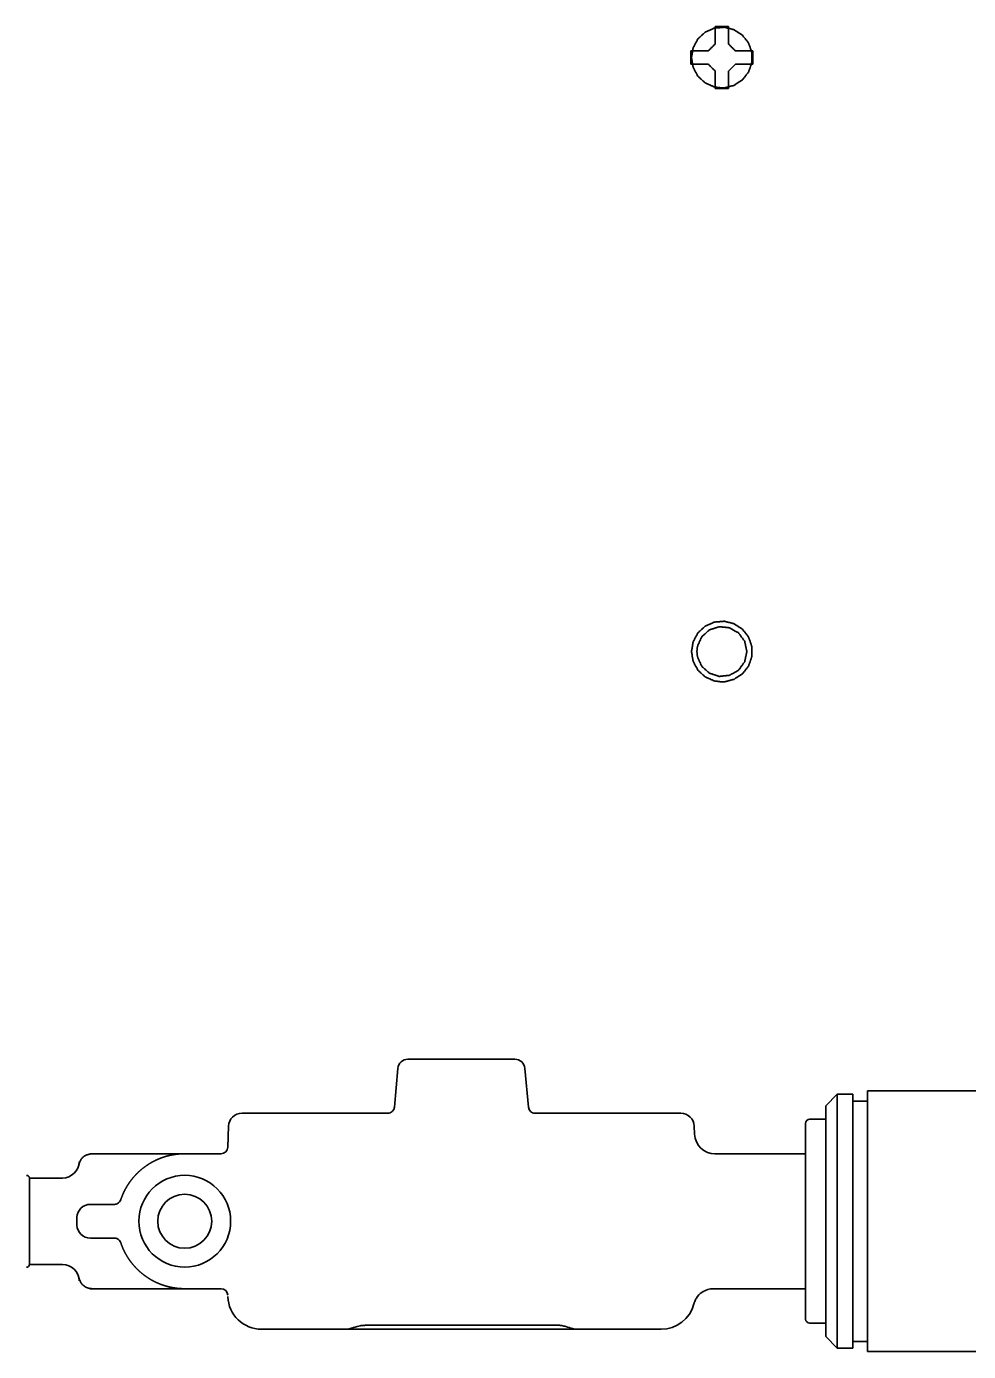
# Model space of a CAD drawing. Extents: x 5819 to 10669, y -850 to 3886.
# Drawn here: x 8497.5 to 8567.3, y 2789.9 to 2888 of the extents above; entities that cross this region are included whole.
import ezdxf

# ---------------------------------------------------------------- set-up
doc = ezdxf.new("R2010")
doc.units = 0
doc.header["$LTSCALE"] = 5
doc.layers.add('1', color=7, linetype='CONTINUOUS', true_color=0xffffff)

msp = doc.modelspace()

# ---------------------------------------------------------------- linework, layer by layer
at = {"layer": '1', "color": 7, "linetype": 'Continuous', "lineweight": 35}
for p, q in [((8546.773, 2885.726), (8546.773, 2886.226)), ((8546.773, 2885.226), (8546.773, 2885.726)), ((8551.373, 2886.226), (8551.373, 2885.726)), ((8551.373, 2885.726), (8551.373, 2885.226)), ((8525.81, 2811.526), (8533.736, 2811.526)), ((8524.813, 2807.983), (8525.063, 2810.841)), ((8534.483, 2810.841), (8534.733, 2807.983)), ((8559.873, 2809.176), (8559.873, 2789.876)), ((8570.273, 2809.176), (8559.873, 2809.176)), ((8557.623, 2808.926), (8556.773, 2808.076)), ((8556.773, 2808.076), (8556.773, 2790.976)), ((8558.773, 2808.926), (8557.623, 2808.926)), ((8557.623, 2808.926), (8557.623, 2790.126)), ((8558.773, 2808.926), (8558.773, 2790.126)), ((8559.873, 2808.426), (8558.773, 2808.426)), ((8513.518, 2807.526), (8514.517, 2807.526)), ((8514.517, 2807.526), (8524.422, 2807.526)), ((8535.124, 2807.526), (8545.028, 2807.526)), ((8545.028, 2807.526), (8546.028, 2807.526)), ((8512.519, 2806.561), (8512.464, 2805.009)), ((8547.027, 2806.561), (8547.048, 2805.974)), ((8555.273, 2792.276), (8555.273, 2806.776)), ((8556.773, 2807.076), (8555.573, 2807.076)), ((8509.273, 2804.526), (8502.268, 2804.526)), ((8511.965, 2804.526), (8509.273, 2804.526)), ((8555.273, 2804.526), (8548.547, 2804.526)), ((8500.208, 2802.726), (8497.773, 2802.726)), ((8497.773, 2802.726), (8497.773, 2796.326)), ((8501.273, 2799.526), (8501.283, 2799.811)), ((8501.283, 2799.241), (8501.273, 2799.526)), ((8501.283, 2799.811), (8501.291, 2800.042)), ((8501.29, 2799.042), (8501.29, 2799.037)), ((8497.773, 2796.326), (8500.208, 2796.326)), ((8502.268, 2794.526), (8509.273, 2794.526)), ((8509.273, 2794.526), (8511.965, 2794.526)), ((8548.455, 2794.526), (8555.273, 2794.526)), ((8521.205, 2791.526), (8514.966, 2791.526)), ((8522.59, 2791.526), (8521.205, 2791.526)), ((8536.956, 2791.526), (8522.59, 2791.526)), ((8522.617, 2791.817), (8536.928, 2791.817)), ((8538.341, 2791.526), (8536.956, 2791.526)), ((8544.579, 2791.526), (8538.341, 2791.526)), ((8555.573, 2791.976), (8556.773, 2791.976)), ((8556.773, 2790.976), (8557.623, 2790.126)), ((8558.773, 2790.626), (8559.873, 2790.626)), ((8557.623, 2790.126), (8558.773, 2790.126)), ((8559.873, 2789.876), (8570.273, 2789.876))]:
    msp.add_line(p, q, dxfattribs=at)
for radius in [3.4, 2]:
    msp.add_circle((8509.273, 2799.526), radius, dxfattribs=at)
for centre, radius, start, end in [((8525.81, 2810.776), 0.75, 90, 175), ((8533.736, 2810.776), 0.75, 5, 90), ((8513.518, 2806.526), 1, 90, 178), ((8524.315, 2808.026), 0.5, 270, 355), ((8535.231, 2808.026), 0.5, 185, 270), ((8546.028, 2806.526), 1, 2, 90), ((8555.573, 2806.776), 0.3, 90, 180), ((8548.547, 2806.026), 1.5, 182, 271.71043), ((8511.965, 2805.026), 0.5, 269.344, 358), ((8497.573, 2802.726), 0.2, 0, 96.93646), ((8502.282, 2799.776), 1, 90, 178), ((8502.282, 2799.276), 1, 182.00027, 270), ((8497.573, 2796.326), 0.2, 263.06354, 0), ((8511.965, 2794.026), 0.5, 2, 90.36253), ((8514.966, 2794.026), 2.5, 182, 270), ((8544.578, 2794.028), 2.502, 270.02134, 345.54153), ((8555.573, 2792.276), 0.3, 180, 270)]:
    msp.add_arc(centre, radius, start, end, dxfattribs=at)
for centre, major_axis, start_param, end_param in [((8500.209, 2803.976), (0.884, 0.884), 3.9271, 5.465769), ((8500.209, 2795.076), (-0.884, 0.884), 3.959009, 5.498801)]:
    msp.add_ellipse(centre, major_axis=major_axis, ratio=1, start_param=start_param, end_param=end_param, dxfattribs=at)
for points, degree, knots in [([(8549.073, 2883.476), (8549.259, 2883.484), (8549.977, 2883.666), (8550.597, 2884.071), (8551.052, 2884.655), (8551.292, 2885.356), (8551.292, 2886.096), (8551.052, 2886.797), (8550.597, 2887.381), (8549.977, 2887.787), (8549.259, 2887.968), (8548.52, 2887.907), (8547.842, 2887.61), (8547.297, 2887.108), (8546.945, 2886.457), (8546.823, 2885.726), (8546.945, 2884.995), (8547.297, 2884.344), (8547.842, 2883.842), (8548.52, 2883.545), (8549.073, 2883.476)], 1, [0, 0, 0.013211, 0.065836, 0.118462, 0.171085, 0.223709, 0.276336, 0.32896, 0.381584, 0.434209, 0.486834, 0.539458, 0.592082, 0.644706, 0.697332, 0.749956, 0.802581, 0.855203, 0.90783, 0.960452, 1, 1]), ([(8548.573, 2886.726), (8548.573, 2887.364), (8548.573, 2888.026)], 1, [0, 0, 0.474733, 1, 1]), ([(8549.573, 2888.026), (8549.573, 2887.45), (8549.573, 2886.726)], 1, [0, 0, 0.459329, 1, 1]), ([(8546.773, 2886.226), (8547.349, 2886.226), (8548.073, 2886.226)], 1, [0, 0, 0.459321, 1, 1]), ([(8550.073, 2886.226), (8550.71, 2886.226), (8551.373, 2886.226)], 1, [0, 0, 0.474729, 1, 1]), ([(8548.073, 2885.226), (8547.435, 2885.226), (8546.773, 2885.226)], 1, [0, 0, 0.474739, 1, 1]), ([(8548.573, 2883.426), (8548.573, 2884.003), (8548.573, 2884.726)], 1, [0, 0, 0.45933, 1, 1]), ([(8549.573, 2884.726), (8549.573, 2884.089), (8549.573, 2883.426)], 1, [0, 0, 0.474734, 1, 1]), ([(8551.373, 2885.226), (8550.796, 2885.226), (8550.073, 2885.226)], 1, [0, 0, 0.459331, 1, 1]), ([(8549.073, 2839.476), (8549.259, 2839.484), (8549.977, 2839.666), (8550.597, 2840.071), (8551.052, 2840.655), (8551.292, 2841.356), (8551.292, 2842.096), (8551.052, 2842.797), (8550.597, 2843.381), (8549.977, 2843.787), (8549.259, 2843.968), (8548.52, 2843.907), (8547.842, 2843.61), (8547.297, 2843.108), (8546.945, 2842.457), (8546.823, 2841.726), (8546.945, 2840.996), (8547.297, 2840.344), (8547.842, 2839.842), (8548.52, 2839.545), (8549.073, 2839.476)], 1, [0, 0, 0.013212, 0.065838, 0.11846, 0.171086, 0.223711, 0.276335, 0.328956, 0.381582, 0.434206, 0.486833, 0.539457, 0.59208, 0.644705, 0.697331, 0.749957, 0.802578, 0.855204, 0.907829, 0.960452, 1, 1]), ([(8547.223, 2841.726), (8547.263, 2842.111), (8547.576, 2842.814), (8548.148, 2843.328), (8548.879, 2843.566), (8549.645, 2843.486), (8550.311, 2843.101), (8550.763, 2842.479), (8550.923, 2841.726), (8550.763, 2840.974), (8550.311, 2840.351), (8549.645, 2839.967), (8548.879, 2839.886), (8548.148, 2840.124), (8547.576, 2840.639), (8547.263, 2841.341), (8547.223, 2841.726)], 1, [0, 0, 0.033503, 0.100147, 0.166787, 0.233432, 0.300073, 0.366714, 0.433357, 0.499998, 0.566642, 0.633283, 0.699925, 0.766566, 0.833211, 0.899853, 0.966495, 1, 1]), ([(8504.533, 2801.117), (8504.538, 2801.132), (8504.548, 2801.161), (8504.563, 2801.204), (8504.579, 2801.248), (8504.595, 2801.291), (8504.611, 2801.334), (8504.628, 2801.377), (8504.645, 2801.419), (8504.663, 2801.462), (8504.681, 2801.504), (8504.699, 2801.546), (8504.718, 2801.588), (8504.737, 2801.629), (8504.756, 2801.671), (8504.776, 2801.712), (8504.796, 2801.753), (8504.816, 2801.793), (8504.837, 2801.834), (8504.858, 2801.874), (8504.88, 2801.914), (8504.902, 2801.954), (8504.924, 2801.994), (8504.947, 2802.033), (8504.969, 2802.072), (8504.993, 2802.111), (8505.016, 2802.149), (8505.04, 2802.188), (8505.064, 2802.226), (8505.089, 2802.263), (8505.113, 2802.301), (8505.138, 2802.338), (8505.164, 2802.375), (8505.19, 2802.412), (8505.216, 2802.448), (8505.242, 2802.485), (8505.269, 2802.521), (8505.296, 2802.556), (8505.323, 2802.592), (8505.35, 2802.627), (8505.378, 2802.662), (8505.406, 2802.696), (8505.434, 2802.73), (8505.463, 2802.764), (8505.492, 2802.798), (8505.521, 2802.831), (8505.551, 2802.865), (8505.58, 2802.897), (8505.61, 2802.93), (8505.64, 2802.962), (8505.671, 2802.994), (8505.702, 2803.026), (8505.732, 2803.057), (8505.764, 2803.088), (8505.795, 2803.119), (8505.827, 2803.149), (8505.859, 2803.179), (8505.891, 2803.209), (8505.923, 2803.238), (8505.956, 2803.267), (8505.989, 2803.296), (8506.022, 2803.325), (8506.055, 2803.353), (8506.088, 2803.381), (8506.122, 2803.408), (8506.156, 2803.436), (8506.19, 2803.463), (8506.224, 2803.489), (8506.259, 2803.515), (8506.293, 2803.541), (8506.328, 2803.567), (8506.363, 2803.592), (8506.398, 2803.617), (8506.434, 2803.642), (8506.469, 2803.666), (8506.505, 2803.69), (8506.541, 2803.714), (8506.577, 2803.737), (8506.613, 2803.76), (8506.649, 2803.783), (8506.686, 2803.805), (8506.723, 2803.827), (8506.759, 2803.849), (8506.796, 2803.87), (8506.834, 2803.891), (8506.871, 2803.911), (8506.908, 2803.932), (8506.946, 2803.952), (8506.983, 2803.971), (8507.021, 2803.99), (8507.059, 2804.009), (8507.097, 2804.028), (8507.135, 2804.046), (8507.174, 2804.064), (8507.212, 2804.082), (8507.25, 2804.099), (8507.289, 2804.116), (8507.328, 2804.132), (8507.366, 2804.148), (8507.405, 2804.164), (8507.444, 2804.18), (8507.483, 2804.195), (8507.522, 2804.21), (8507.562, 2804.224), (8507.601, 2804.238), (8507.64, 2804.252), (8507.68, 2804.266), (8507.719, 2804.279), (8507.759, 2804.291), (8507.798, 2804.304), (8507.838, 2804.316), (8507.878, 2804.328), (8507.918, 2804.339), (8507.957, 2804.35), (8507.997, 2804.361), (8508.037, 2804.371), (8508.077, 2804.381), (8508.117, 2804.391), (8508.157, 2804.4), (8508.197, 2804.409), (8508.238, 2804.418), (8508.278, 2804.426), (8508.318, 2804.434), (8508.358, 2804.442), (8508.398, 2804.449), (8508.438, 2804.456), (8508.479, 2804.463), (8508.519, 2804.469), (8508.559, 2804.475), (8508.599, 2804.481), (8508.64, 2804.486), (8508.68, 2804.491), (8508.72, 2804.496), (8508.76, 2804.5), (8508.801, 2804.504), (8508.841, 2804.507), (8508.881, 2804.511), (8508.921, 2804.514), (8508.961, 2804.516), (8509.002, 2804.519), (8509.042, 2804.521), (8509.082, 2804.523), (8509.122, 2804.524), (8509.162, 2804.525), (8509.202, 2804.526), (8509.239, 2804.526), (8509.263, 2804.526), (8509.274, 2804.526)], 3, [0, 0, 0, 0, 0.0051354, 0.0102658, 0.0153914, 0.0205121, 0.0256279, 0.0307388, 0.0358449, 0.040946, 0.0460422, 0.0511336, 0.0562201, 0.0613016, 0.0663783, 0.0714501, 0.076517, 0.0815791, 0.0866362, 0.0916884, 0.0967358, 0.1017783, 0.1068158, 0.1118485, 0.1168763, 0.1218993, 0.1269173, 0.1319304, 0.1369387, 0.1419421, 0.1469406, 0.1519341, 0.1569229, 0.1619067, 0.1668856, 0.1718597, 0.1768288, 0.1817931, 0.1867525, 0.191707, 0.1966566, 0.2016014, 0.2065412, 0.2114762, 0.2164063, 0.2213315, 0.2262518, 0.2311672, 0.2360777, 0.2409834, 0.2458842, 0.2507801, 0.2556711, 0.2605572, 0.2654384, 0.2703148, 0.2751862, 0.2800528, 0.2849145, 0.2897714, 0.2946233, 0.2994704, 0.3043125, 0.3091498, 0.3139822, 0.3188097, 0.3236324, 0.3284501, 0.333263, 0.338071, 0.3428741, 0.3476724, 0.3524657, 0.3572542, 0.3620378, 0.3668165, 0.3715903, 0.3763593, 0.3811233, 0.3858825, 0.3906368, 0.3953863, 0.4001308, 0.4048705, 0.4096053, 0.4143352, 0.4190602, 0.4237804, 0.4284956, 0.433206, 0.4379116, 0.4426122, 0.4473079, 0.4519988, 0.4566848, 0.461366, 0.4660422, 0.4707136, 0.4753801, 0.4800417, 0.4846984, 0.4893503, 0.4939973, 0.4986394, 0.5032766, 0.507909, 0.5125364, 0.517159, 0.5217768, 0.5263896, 0.5309976, 0.5356007, 0.5401989, 0.5447923, 0.5493807, 0.5539643, 0.5585431, 0.5631169, 0.5676859, 0.57225, 0.5768092, 0.5813636, 0.5859131, 0.5904577, 0.5949974, 0.5995323, 0.6040623, 0.6085874, 0.6131076, 0.617623, 0.6221335, 0.6266391, 0.6311399, 0.6356358, 0.6401268, 0.6446129, 0.6490942, 0.6535706, 0.6580421, 0.6625088, 0.6669706, 0.6714275, 0.6758796, 0.6803267, 0.684769, 0.6892065, 0.6927374, 0.6927374, 0.6927374, 0.6927374]), ([(8502.282, 2800.776), (8502.282, 2800.776), (8502.32, 2800.776), (8502.485, 2800.776), (8502.751, 2800.776), (8503.11, 2800.776), (8503.55, 2800.776), (8503.885, 2800.776), (8504.059, 2800.776)], 3, [0, 0, 0, 0, 0.166853, 0.330789, 0.494535, 0.660664, 0.82941, 1, 1, 1, 1]), ([(8504.302, 2800.839), (8504.355, 2800.869), (8504.404, 2800.909), (8504.483, 2801.004), (8504.513, 2801.059), (8504.533, 2801.117)], 3, [0, 0, 0, 0, 0.5, 0.5, 1, 1, 1, 1]), ([(8504.059, 2798.276), (8503.886, 2798.276), (8503.551, 2798.276), (8503.11, 2798.276), (8502.754, 2798.276), (8502.491, 2798.276), (8502.322, 2798.276), (8502.282, 2798.276), (8502.282, 2798.276)], 3, [0, 0, 0, 0, 0.170153, 0.338815, 0.505661, 0.664621, 0.826311, 1, 1, 1, 1]), ([(8504.302, 2798.213), (8504.299, 2798.215), (8504.293, 2798.218), (8504.285, 2798.222), (8504.277, 2798.226), (8504.269, 2798.23), (8504.26, 2798.234), (8504.252, 2798.237), (8504.243, 2798.241), (8504.235, 2798.244), (8504.226, 2798.247), (8504.218, 2798.25), (8504.21, 2798.253), (8504.201, 2798.255), (8504.193, 2798.258), (8504.184, 2798.26), (8504.176, 2798.262), (8504.167, 2798.264), (8504.159, 2798.266), (8504.15, 2798.268), (8504.142, 2798.269), (8504.133, 2798.271), (8504.125, 2798.272), (8504.116, 2798.273), (8504.108, 2798.274), (8504.1, 2798.274), (8504.091, 2798.275), (8504.083, 2798.276), (8504.075, 2798.276), (8504.067, 2798.276), (8504.061, 2798.276), (8504.059, 2798.276)], 3, [0, 0, 0, 0, 0.033325, 0.06648, 0.099493, 0.132392, 0.165206, 0.197965, 0.230696, 0.26343, 0.296195, 0.32902, 0.361934, 0.394967, 0.428145, 0.461498, 0.495053, 0.528836, 0.562875, 0.597195, 0.631821, 0.666778, 0.702091, 0.737781, 0.773873, 0.810387, 0.847344, 0.884764, 0.922668, 0.961074, 1, 1, 1, 1]), ([(8504.533, 2797.935), (8504.513, 2797.994), (8504.483, 2798.048), (8504.404, 2798.143), (8504.355, 2798.183), (8504.302, 2798.213)], 3, [0, 0, 0, 0, 0.5, 0.5, 1, 1, 1, 1]), ([(8504.533, 2797.935), (8504.538, 2797.921), (8504.548, 2797.891), (8504.563, 2797.848), (8504.579, 2797.805), (8504.595, 2797.761), (8504.611, 2797.718), (8504.628, 2797.675), (8504.645, 2797.633), (8504.663, 2797.59), (8504.681, 2797.548), (8504.699, 2797.506), (8504.718, 2797.464), (8504.737, 2797.423), (8504.756, 2797.382), (8504.776, 2797.34), (8504.796, 2797.299), (8504.816, 2797.259), (8504.837, 2797.218), (8504.858, 2797.178), (8504.88, 2797.138), (8504.902, 2797.098), (8504.924, 2797.059), (8504.947, 2797.019), (8504.969, 2796.98), (8504.993, 2796.942), (8505.016, 2796.903), (8505.04, 2796.865), (8505.064, 2796.827), (8505.089, 2796.789), (8505.113, 2796.751), (8505.138, 2796.714), (8505.164, 2796.677), (8505.19, 2796.64), (8505.216, 2796.604), (8505.242, 2796.568), (8505.269, 2796.532), (8505.296, 2796.496), (8505.323, 2796.461), (8505.35, 2796.425), (8505.378, 2796.391), (8505.406, 2796.356), (8505.434, 2796.322), (8505.463, 2796.288), (8505.492, 2796.254), (8505.521, 2796.221), (8505.551, 2796.188), (8505.58, 2796.155), (8505.61, 2796.122), (8505.64, 2796.09), (8505.671, 2796.058), (8505.702, 2796.027), (8505.732, 2795.995), (8505.764, 2795.964), (8505.795, 2795.934), (8505.827, 2795.903), (8505.859, 2795.873), (8505.891, 2795.843), (8505.923, 2795.814), (8505.956, 2795.785), (8505.989, 2795.756), (8506.022, 2795.727), (8506.055, 2795.699), (8506.088, 2795.671), (8506.122, 2795.644), (8506.156, 2795.617), (8506.19, 2795.59), (8506.224, 2795.563), (8506.259, 2795.537), (8506.293, 2795.511), (8506.328, 2795.485), (8506.363, 2795.46), (8506.398, 2795.435), (8506.434, 2795.41), (8506.469, 2795.386), (8506.505, 2795.362), (8506.541, 2795.338), (8506.577, 2795.315), (8506.613, 2795.292), (8506.649, 2795.27), (8506.686, 2795.247), (8506.723, 2795.225), (8506.759, 2795.204), (8506.796, 2795.182), (8506.834, 2795.161), (8506.871, 2795.141), (8506.908, 2795.121), (8506.946, 2795.101), (8506.983, 2795.081), (8507.021, 2795.062), (8507.059, 2795.043), (8507.097, 2795.024), (8507.135, 2795.006), (8507.174, 2794.988), (8507.212, 2794.971), (8507.25, 2794.953), (8507.289, 2794.936), (8507.328, 2794.92), (8507.366, 2794.904), (8507.405, 2794.888), (8507.444, 2794.872), (8507.483, 2794.857), (8507.522, 2794.842), (8507.562, 2794.828), (8507.601, 2794.814), (8507.64, 2794.8), (8507.68, 2794.787), (8507.719, 2794.774), (8507.759, 2794.761), (8507.798, 2794.748), (8507.838, 2794.736), (8507.878, 2794.725), (8507.918, 2794.713), (8507.957, 2794.702), (8507.997, 2794.691), (8508.037, 2794.681), (8508.077, 2794.671), (8508.117, 2794.661), (8508.157, 2794.652), (8508.197, 2794.643), (8508.238, 2794.634), (8508.278, 2794.626), (8508.318, 2794.618), (8508.358, 2794.61), (8508.398, 2794.603), (8508.438, 2794.596), (8508.479, 2794.59), (8508.519, 2794.583), (8508.559, 2794.577), (8508.599, 2794.572), (8508.64, 2794.566), (8508.68, 2794.561), (8508.72, 2794.557), (8508.76, 2794.552), (8508.801, 2794.548), (8508.841, 2794.545), (8508.881, 2794.541), (8508.921, 2794.538), (8508.961, 2794.536), (8509.002, 2794.533), (8509.042, 2794.531), (8509.082, 2794.53), (8509.122, 2794.528), (8509.162, 2794.527), (8509.202, 2794.527), (8509.239, 2794.526), (8509.263, 2794.526), (8509.274, 2794.526)], 3, [0, 0, 0, 0, 0.0051354, 0.0102658, 0.0153914, 0.0205121, 0.0256279, 0.0307388, 0.0358449, 0.040946, 0.0460422, 0.0511336, 0.0562201, 0.0613016, 0.0663783, 0.0714501, 0.076517, 0.0815791, 0.0866362, 0.0916884, 0.0967358, 0.1017783, 0.1068158, 0.1118485, 0.1168763, 0.1218993, 0.1269173, 0.1319304, 0.1369387, 0.1419421, 0.1469406, 0.1519341, 0.1569229, 0.1619067, 0.1668856, 0.1718597, 0.1768288, 0.1817931, 0.1867525, 0.191707, 0.1966566, 0.2016014, 0.2065412, 0.2114762, 0.2164063, 0.2213315, 0.2262518, 0.2311672, 0.2360777, 0.2409834, 0.2458842, 0.2507801, 0.2556711, 0.2605572, 0.2654384, 0.2703148, 0.2751862, 0.2800528, 0.2849145, 0.2897714, 0.2946233, 0.2994704, 0.3043125, 0.3091498, 0.3139822, 0.3188097, 0.3236324, 0.3284501, 0.333263, 0.338071, 0.3428741, 0.3476724, 0.3524657, 0.3572542, 0.3620378, 0.3668165, 0.3715903, 0.3763593, 0.3811233, 0.3858825, 0.3906368, 0.3953863, 0.4001308, 0.4048705, 0.4096053, 0.4143352, 0.4190602, 0.4237804, 0.4284956, 0.433206, 0.4379116, 0.4426122, 0.4473079, 0.4519988, 0.4566848, 0.461366, 0.4660422, 0.4707136, 0.4753801, 0.4800417, 0.4846984, 0.4893503, 0.4939973, 0.4986394, 0.5032766, 0.507909, 0.5125364, 0.517159, 0.5217768, 0.5263896, 0.5309976, 0.5356007, 0.5401989, 0.5447923, 0.5493807, 0.5539643, 0.5585431, 0.5631169, 0.5676859, 0.57225, 0.5768092, 0.5813636, 0.5859131, 0.5904577, 0.5949974, 0.5995323, 0.6040623, 0.6085874, 0.6131076, 0.617623, 0.6221335, 0.6266391, 0.6311399, 0.6356358, 0.6401268, 0.6446129, 0.6490942, 0.6535706, 0.6580421, 0.6625088, 0.6669706, 0.6714275, 0.6758796, 0.6803267, 0.684769, 0.6892065, 0.6927374, 0.6927374, 0.6927374, 0.6927374]), ([(8547.001, 2793.404), (8547.001, 2793.404), (8547.002, 2793.406), (8547.005, 2793.418), (8547.012, 2793.443), (8547.028, 2793.497), (8547.078, 2793.639), (8547.228, 2793.929), (8547.546, 2794.26), (8548.004, 2794.486), (8548.306, 2794.519), (8548.455, 2794.526)], 3, [0, 0, 0, 0, 0.014549, 0.04498, 0.064172, 0.085459, 0.140153, 0.279462, 0.557011, 0.788323, 1, 1, 1, 1]), ([(8521.206, 2791.529), (8521.215, 2791.528), (8521.297, 2791.521), (8521.452, 2791.554), (8521.733, 2791.625), (8522.074, 2791.743), (8522.435, 2791.818), (8522.588, 2791.814), (8522.617, 2791.813)], 3, [0, 0, 0, 0, 0.01677, 0.159489, 0.353717, 0.740798, 0.95113, 1, 1, 1, 1]), ([(8536.929, 2791.814), (8536.944, 2791.815), (8537.044, 2791.821), (8537.254, 2791.788), (8537.614, 2791.699), (8537.938, 2791.594), (8538.198, 2791.516), (8538.339, 2791.53), (8538.36, 2791.533)], 3, [0, 0, 0, 0, 0.025697, 0.168939, 0.354844, 0.731666, 0.959919, 1, 1, 1, 1])]:
    msp.add_open_spline(points, degree=degree, knots=knots, dxfattribs=at)
for points, degree in [([(8548.573, 2888.026), (8549.573, 2888.026)], 1), ([(8548.073, 2886.226), (8548.573, 2886.726)], 1), ([(8549.573, 2886.726), (8550.073, 2886.226)], 1), ([(8548.573, 2884.726), (8548.073, 2885.226)], 1), ([(8550.073, 2885.226), (8549.573, 2884.726)], 1), ([(8549.573, 2883.426), (8548.573, 2883.426)], 1), ([(8502.437, 2804.526), (8501.62, 2804.475), (8501.431, 2803.714)], 2), ([(8504.059, 2800.776), (8504.078, 2800.776), (8504.116, 2800.778), (8504.169, 2800.788), (8504.218, 2800.801), (8504.263, 2800.819), (8504.289, 2800.832), (8504.302, 2800.839)], 3), ([(8501.431, 2795.339), (8501.653, 2794.551), (8502.437, 2794.526)], 2)]:
    msp.add_open_spline(points, degree=degree, dxfattribs=at)

doc.saveas('drawing.dxf')
